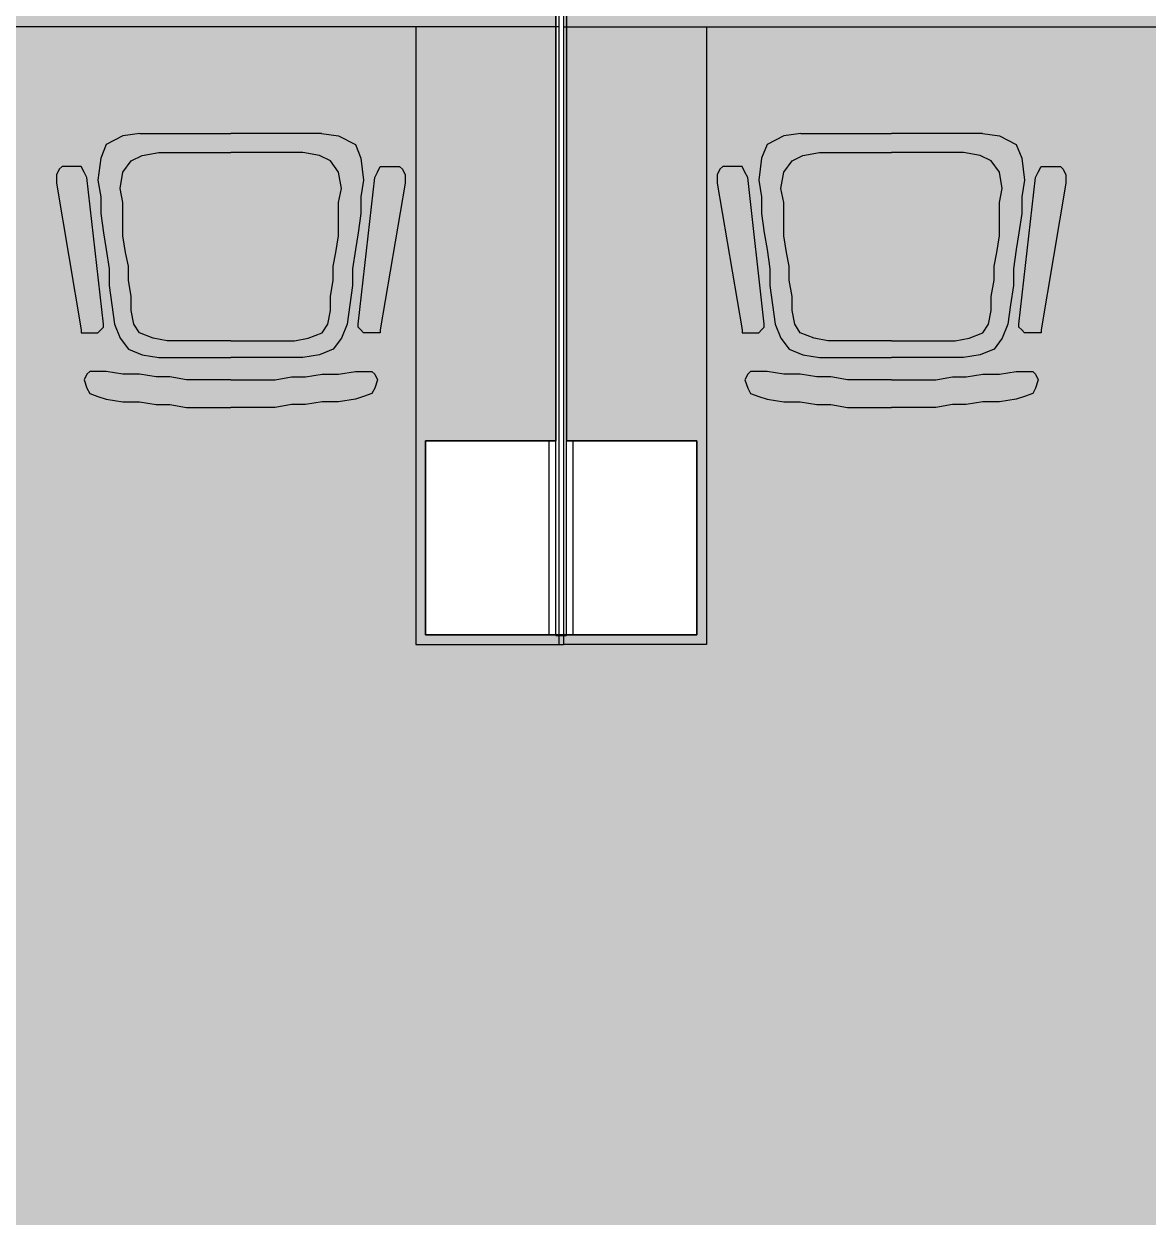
# Model space of a CAD drawing. Header units: millimetres. Extents: x -48614 to 110435, y -11020 to 74943.
# Drawn here: x 7652 to 9975, y 4054 to 6518 of the extents above; entities that cross this region are included whole.
import ezdxf

# ---------------------------------------------------------------- set-up
doc = ezdxf.new("R2010")
doc.units = ezdxf.units.MM
for name, color, linetype in [('FURNITURE', 40, 'Continuous'), ('GROS$', 1, 'Continuous'), ('HL-TMP', 7, 'Continuous'), ('RM$', 5, 'Continuous'), ('SHOPFITTING', 4, 'Continuous'), ('WA_EXT', 7, 'Continuous'), ('WN', 4, 'Continuous')]:
    doc.layers.add(name, color=color, linetype=linetype)

msp = doc.modelspace()

# ---------------------------------------------------------------- hatches: boundary and pattern name
at = {"layer": 'HL-TMP', "true_color": 0xffff00}
h = msp.add_hatch(color=2, dxfattribs=at)
h.paths.add_polyline_path([(45472.1, 30580.8), (45172.3, 30580.8), (45172.3, 30735.8), (40782.3, 30735.8), (40782.3, 29415.8), (40782.3, 27835.8), (45172.3, 27835.8), (45172.3, 27980.8), (45472.1, 27980.8)], flags=0)
h.paths.add_polyline_path([(45372.3, 53225.8), (40782.3, 53225.8), (40782.3, 50415.8), (40782.3, 50335.8), (45372.3, 50335.8), (45372.3, 51580.8), (45172.3, 51580.8), (45172.3, 51980.8), (45372.3, 51980.8)], flags=0)
h.paths.add_polyline_path([(45372.3, 57580.8), (45172.3, 57580.8), (45172.3, 57725.8), (40782.3, 57725.8), (40782.3, 56415.8), (40782.3, 53335.8), (45372.3, 53335.8), (45372.3, 54580.8), (45172.3, 54580.8), (45172.3, 54980.8), (45372.3, 54980.8)], flags=0)
h.paths.add_polyline_path([(22872.2, -5409.2), (22772.3, -5409.2), (22772.3, -5019.2), (22872.3, -5019.2), (22872.3, -4793.2), (19412.3, -4793.2), (18362.3, -4793.2), (18362.3, -5563.2), (18362.3, -9499.2), (22762.3, -9499.2), (22762.3, -8419.2), (22772.3, -8419.2), (22772.3, -8019.2), (22872.2, -8019.2)], flags=0)
h.paths.add_polyline_path([(38062.3, 9870.8), (33772.3, 9870.8), (33772.3, 8080.8), (33472.3, 8080.8), (33472.3, 6980.8), (33772.3, 6980.8), (33772.3, 6580.8), (33473.1, 6580.8), (33473.1, 5336), (36874.7, 5336), (36874.7, 5226), (33472.5, 5226), (33472.5, 3980.8), (33772.3, 3980.8), (33772.3, 3580.8), (33472.5, 3580.8), (33472.5, 980.8), (33772.3, 980.8), (33772.3, 835.8), (38062.3, 835.8), (38062.3, 6187.8)], flags=0)
h.paths.add_polyline_path([(37907.3, -274.2), (37907.3, 725.8), (33772.3, 725.8), (33772.3, 580.8), (33472.3, 580.8), (33472.5, -2019.2), (33772.3, -2019.2), (33772.3, -2419.2), (33472.3, -2419.2), (33472.5, -3729.6), (33512, -3769.1), (34762.3, -3769), (34762.3, -3369.2), (37907.3, -3369.2)], flags=0)
h.paths.add_polyline_path([(40917.3, 725.8), (38997.3, 725.8), (38017.3, 725.8), (38017.3, -274.2), (38017.3, -3369.2), (38162.3, -3369.2), (38162.3, -3769), (38376.4, -3769), (38843, -4235.5), (38989.4, -4296.3), (39945.2, -4296.3), (40091.6, -4235.5), (40558.1, -3769), (40772.3, -3769), (40772.3, -3369.2), (40917.3, -3369.2), (40917.3, -1124.2)], flags=0)
h.paths.add_polyline_path([(45372.3, 580.8), (45172.3, 580.8), (45172.3, 725.8), (41027.3, 725.8), (41027.3, -1124.2), (41027.3, -3369.2), (44172.3, -3369.2), (44172.3, -3769), (45432.5, -3769.1), (45472.1, -3729.6), (45472.1, -2419.2), (45172.3, -2419.2), (45172.3, -2019.2), (45372.3, -2019.2)], flags=0)
h.paths.add_polyline_path([(45372.3, 21580.8), (45172.3, 21580.8), (45172.3, 21980.8), (45372.3, 21980.8), (45372.3, 23335.8), (45272.3, 23335.8), (45272.3, 23225.8), (43072.3, 23225.8), (43072.3, 23335.8), (45372.3, 23335.8), (45372.3, 24580.8), (45172.3, 24580.8), (45172.3, 24980.8), (45372.3, 24980.8), (45372.3, 27580.8), (45172.3, 27580.8), (45172.3, 27745.8), (40782.3, 27745.8), (40782.3, 11415.8), (40782.3, 835.9), (45172.3, 835.9), (45172.3, 980.8), (45372.3, 980.8), (45372.3, 3580.8), (45172.3, 3580.8), (45172.3, 3980.8), (45372.3, 3980.8), (45372.3, 5226), (43172.3, 5226), (43172.3, 5336), (45372.3, 5336), (45372.3, 6580.8), (45172.3, 6580.8), (45172.3, 6980.8), (45372.3, 6980.8), (45372.3, 9580.8), (45172.3, 9580.8), (45172.3, 9725.8), (43172.3, 9725.8), (43172.3, 9835.8), (45172.3, 9835.8), (45172.3, 9980.8), (45372.3, 9980.8), (45372.3, 12580.8), (45172.3, 12580.8), (45172.3, 12980.8), (45372.3, 12980.8), (45372.3, 14336), (45272.3, 14335.8), (45272.3, 14225.8), (43072.3, 14225.8), (43072.3, 14336), (45372.3, 14336), (45372.3, 15580.8), (45172.3, 15580.8), (45172.3, 15980.8), (45372.3, 15980.8), (45372.3, 18580.8), (45172.3, 18580.8), (45172.3, 18725.8), (43172.3, 18725.8), (43172.3, 18835.8), (45172.3, 18835.8), (45172.3, 18980.8), (45372.3, 18980.8)], flags=0)
h.paths.add_polyline_path([(38062.3, 15615.8), (38062.3, 15725.8), (33772.3, 15725.8), (33772.3, 12690.8), (38062.3, 12690.8)], flags=0)
h.paths.add_polyline_path([(38062.3, 18615.8), (38062.3, 18725.8), (33772.3, 18725.8), (33772.3, 18580.8), (33447.3, 18580.8), (33447.3, 15980.8), (33772.3, 15980.8), (33772.3, 15835.8), (38062.3, 15835.8)], flags=0)
h.paths.add_polyline_path([(38062.3, 21615.8), (38062.3, 21725.8), (33772.3, 21725.8), (33772.3, 21580.8), (33447.3, 21580.8), (33447.3, 18980.8), (33772.3, 18980.8), (33772.3, 18835.8), (38062.3, 18835.8)], flags=0)
h.paths.add_polyline_path([(6407.3, -5224.2), (5507.3, -5224.2), (3582.3, -5224.2), (3582.3, -9509.4), (6407.3, -9509.4)], flags=0)
h.paths.add_polyline_path([(-7082.7, 44170.8), (-4082.7, 44170.8), (-4082.7, 41190.8), (-5327.7, 41190.8), (-5327.7, 41680.8), (-7082.7, 41680.8)], flags=0)
h.paths.add_polyline_path([(4472.3, 52640.8), (4472.3, 52870.8), (2027.3, 52870.8), (2027.3, 47580.8), (2027.3, 41680.8), (2027.3, 41190.8), (3272.3, 41190.8), (3272.3, 41680.8), (3562.3, 41680.8), (3562.3, 44610.8), (4472.3, 44610.8), (4472.3, 47225.8), (3772.3, 47225.8), (3772.3, 46980.8), (3172.3, 46980.8), (3172.3, 47580.8), (3772.3, 47580.8), (3772.3, 47335.8), (4472.3, 47335.8)], flags=0)
h.paths.add_polyline_path([(6902.3, 44500.8), (3672.3, 44500.8), (3672.3, 41190.8), (6902.3, 41190.8), (6902.3, 42150.8)], flags=0)
h.paths.add_polyline_path([(38062.3, 62225.8), (33572.3, 62225.8), (33572.3, 60980.8), (33772.3, 60980.8), (33772.3, 60580.8), (33572.3, 60580.8), (33572.3, 59335.8), (33772.3, 59335.8), (36462.3, 59335.8), (38062.3, 59335.8), (38062.3, 60615.8)], flags=0)
h.paths.add_polyline_path([(38062.3, 63615.8), (38062.3, 64930.8), (34772.3, 64930.8), (34772.3, 65330.8), (33512, 65330.8), (33472.5, 65291.2), (33472.3, 63980.8), (33772.3, 63980.8), (33772.3, 63580.8), (33572.3, 63580.8), (33572.3, 62335.8), (38062.3, 62335.8)], flags=0)
h.paths.add_polyline_path([(-42887.7, 27665.8), (-47227.7, 27665.8), (-47227.7, 27580.8), (-47427.7, 27580.8), (-47427.7, 24980.8), (-47227.7, 24980.8), (-47227.7, 24890.8), (-42887.7, 24890.8), (-42887.7, 25881.2)], flags=0)
h.paths.add_polyline_path([(-42887.7, 23395.8), (-42887.7, 24800.8), (-47227.7, 24800.8), (-47227.7, 24580.8), (-47427.7, 24580.8), (-47427.7, 21980.8), (-47227.7, 21980.8), (-47227.7, 21888.9), (-42887.7, 21888.9)], flags=0)
h.paths.add_polyline_path([(-42887.7, 21710.4), (-42887.7, 21798.9), (-47227.7, 21798.9), (-47227.7, 21580.8), (-47427.7, 21580.8), (-47427.7, 18980.8), (-47227.7, 18980.8), (-47227.7, 18888.9), (-42887.7, 18888.9)], flags=0)
h.paths.add_polyline_path([(-42377.7, 16230.8), (-42377.7, 18798.9), (-47227.7, 18798.9), (-47227.7, 18580.8), (-47427.7, 18580.8), (-47427.7, 15980.8), (-47227.7, 15980.8), (-47227.7, 15580.8), (-47427.7, 15580.8), (-47427.7, 12980.8), (-47227.7, 12980.8), (-47227.7, 12825.8), (-42377.7, 12826.2)], flags=0)
h.paths.add_polyline_path([(-44127.7, 630.8), (-44127.7, 725.8), (-47227.7, 725.8), (-47227.7, 580.8), (-47427.7, 580.8), (-47427.7, -2019.2), (-47227.7, -2019.2), (-47227.7, -2419.2), (-47527.5, -2419.2), (-47527.5, -3729.6), (-47488, -3769.1), (-46227.7, -3769), (-46227.7, -3369.2), (-44127.7, -3369.2)], flags=0)
h.paths.add_polyline_path([(45372.3, 42580.8), (45172.3, 42580.8), (45172.3, 42980.8), (45372.3, 42980.8), (45372.3, 44225.8), (40782.3, 44225.8), (40782.3, 41415.8), (40782.3, 39835.8), (45172.3, 39835.8), (45172.3, 39980.8), (45372.3, 39980.8)], flags=0)
h.paths.add_polyline_path([(-42887.7, 54725.8), (-42937.7, 54725.8), (-42937.7, 56305.8), (-47427.7, 56305.8), (-47427.7, 54980.8), (-47227.7, 54980.8), (-47227.7, 54580.8), (-47427.7, 54580.8), (-47427.7, 51980.8), (-47227.7, 51980.8), (-47227.7, 51845.2), (-42887.7, 51845.2), (-42887.7, 53415.8)], flags=0)
h.paths.add_polyline_path([(-35827.7, 63980.8), (-35527.9, 63980.8), (-35527.9, 65291.2), (-35567.5, 65330.8), (-36827.7, 65330.6), (-36827.7, 64930.8), (-40117.7, 64930.8), (-40117.7, 63265.8), (-40117.7, 60835.8), (-35827.7, 60835.8), (-35827.7, 60980.8), (-35627.7, 60980.8), (-35627.7, 63580.8), (-35827.7, 63580.8)], flags=0)
h.paths.add_polyline_path([(-35627.7, 60580.8), (-35827.7, 60580.8), (-35827.7, 60725.8), (-40117.7, 60725.8), (-40117.7, 59415.8), (-40117.7, 57835.8), (-39217.7, 57835.8), (-35827.7, 57835.8), (-35827.7, 57980.8), (-35627.7, 57980.8)], flags=0)
h.paths.add_polyline_path([(-35627.7, 57580.8), (-35827.7, 57580.8), (-35827.7, 57725.8), (-39217.7, 57725.8), (-40117.7, 57725.8), (-40117.7, 54835.8), (-35827.7, 54835.8), (-35827.7, 54980.8), (-35627.7, 54980.8)], flags=0)
h.paths.add_polyline_path([(-35627.7, 54580.8), (-35827.7, 54580.8), (-35827.7, 54725.8), (-40167.7, 54725.8), (-40167.7, 53415.8), (-40167.7, 51835.8), (-35827.7, 51835.8), (-35827.7, 51980.8), (-35627.7, 51980.8)], flags=0)
h.paths.add_polyline_path([(-35627.7, 51580.8), (-35827.7, 51580.8), (-35827.7, 51725.8), (-40167.7, 51725.8), (-40167.7, 50415.8), (-40167.7, 48835.8), (-35827.7, 48835.8), (-35827.7, 48980.8), (-35627.7, 48980.8)], flags=0)
h.paths.add_polyline_path([(-37831.3, 48725.8), (-35827.7, 48725.8), (-35827.7, 48580.8), (-35668.8, 48580.8), (-35627.7, 48580.8), (-35627.7, 45980.8), (-35827.7, 45980.8), (-35827.7, 45835.8), (-38863.2, 45835.8), (-38863.2, 47017.7), (-37831.3, 47017.7)], flags=0)
h.paths.add_polyline_path([(-35527.9, 3580.8), (-35827.7, 3580.8), (-35827.7, 3725.8), (-40167.7, 3725.8), (-40167.7, 2430.8), (-40167.7, 835.8), (-35827.7, 835.8), (-35827.7, 980.8), (-35527.9, 980.8)], flags=0)
h.paths.add_polyline_path([(-35527.7, 580.8), (-35827.7, 580.8), (-35827.7, 725.8), (-40167.7, 725.8), (-40167.7, -569.2), (-40167.7, -664.2), (-40107.7, -664.2), (-40107.7, -3369.2), (-36817.7, -3369.2), (-36817.7, -3769.1), (-35567.5, -3769.1), (-35527.9, -3729.6), (-35527.9, -2419.2), (-35827.7, -2419.2), (-35827.7, -2019.2), (-35527.9, -2019.2)], flags=0)
h.paths.add_polyline_path([(-40217.7, -774.2), (-41947.7, -774.2), (-44017.7, -774.2), (-44017.7, -3369.2), (-42827.7, -3369.2), (-42827.7, -3769), (-42613.6, -3769), (-42147, -4235.5), (-42000.6, -4296.3), (-41044.9, -4296.3), (-40898.4, -4235.5), (-40431.9, -3769), (-40217.7, -3769)], flags=0)
h.paths.add_polyline_path([(-21489.7, 9870.8), (-23327.7, 9870.8), (-23327.7, 9500.8), (-23727.7, 9500.8), (-23727.7, 9870.8), (-25117.7, 9870.8), (-25117.7, 8480.8), (-24827.7, 8480.8), (-24827.7, 8080.8), (-24817.7, 8080.8), (-24817.7, 6825.8), (-21489.7, 6825.8)], flags=0)
h.paths.add_polyline_path([(-21489.7, 6735.8), (-24817.7, 6735.8), (-24817.7, 3835.8), (-21489.7, 3835.8)], flags=0)
h.paths.add_polyline_path([(-20592.7, 3725.8), (-24817.7, 3725.8), (-24817.7, 2480.8), (-24827.7, 2480.8), (-24827.7, 690.8), (-20592.7, 690.8), (-20592.7, 1567.8)], flags=0)
h.paths.add_polyline_path([(-20572.7, 580.8), (-24817.7, 580.8), (-24817.7, -519.2), (-24827.7, -519.2), (-24827.7, -2174.2), (-21427.7, -2174.2), (-20572.7, -2174.2)], flags=0)
h.paths.add_polyline_path([(-20572.7, -5264.2), (-21427.7, -5264.2), (-24817.7, -5264.2), (-24817.7, -9509.1), (-20727.7, -9509.1), (-20572.7, -9509.1)], flags=0)
h.paths.add_polyline_path([(-11627.7, 8435.8), (-13277.7, 8435.8), (-14327.7, 8435.8), (-14327.7, 3195.8), (-13390.2, 3195.8), (-11627.7, 3195.8)], flags=0)
h.paths.add_polyline_path([(-8977.7, 7537.9), (-8607.7, 7537.9), (-8607.7, 8435.8), (-8742.2, 8435.8), (-8742.2, 8439.8), (-9577.7, 8439.8), (-11427.7, 8439.8), (-11427.7, 3195.8), (-8977.7, 3195.8)], flags=0)
h.paths.add_polyline_path([(-2582.7, -6569.2), (-4622.7, -6569.2), (-4622.7, -6629.2), (-5472.7, -6629.2), (-5472.7, -9509.2), (-2582.7, -9509.2)], flags=0)
h.paths.add_polyline_path([(12362.3, 2975.8), (11137.3, 2975.8), (9587.3, 2975.8), (9587.3, 2265.8), (9327.3, 2265.8), (9327.3, 2975.8), (6582.3, 2975.8), (6582.3, -2219.2), (12362.3, -2219.2)], flags=0)
h.paths.add_polyline_path([(10882.3, 5656.6), (11151.3, 5656.6), (11151.3, 7029.3), (11109.8, 7029.3), (11109.8, 7076.8), (8814.8, 7076.8), (8814.8, 7029.3), (8773.3, 7029.3), (8773.3, 5656.6), (9042.3, 5656.6), (9042.3, 5256.6), (8482.3, 5256.6), (8482.3, 5656.7), (8751.3, 5656.7), (8751.3, 7029.3), (8709.8, 7029.3), (8709.8, 7076.8), (6412.3, 7076.8), (6412.3, 5656.6), (6642.3, 5656.6), (6642.3, 5256.6), (6582.3, 5256.6), (6582.3, 3195.8), (11137.3, 3195.8), (12582.3, 3195.8), (16012.3, 3195.8), (16012.3, 4080.8), (17162.3, 4080.8), (17162.3, 5080.8), (17162.3, 5275.8), (17862.3, 5275.8), (17862.3, 7076.8), (16014.8, 7076.8), (16014.8, 7029.3), (15973.3, 7029.3), (15973.3, 5656.6), (16242.3, 5656.6), (16242.3, 5256.6), (15682.3, 5256.6), (15682.3, 5656.6), (15951.3, 5656.6), (15951.3, 7029.3), (15909.8, 7029.3), (15909.8, 7076.8), (13614.8, 7076.8), (13614.8, 7029.3), (13573.3, 7029.3), (13573.3, 5656.6), (13842.3, 5656.6), (13842.3, 5256.6), (13282.3, 5256.6), (13282.3, 5656.6), (13551.3, 5656.6), (13551.3, 7029.3), (13509.8, 7029.3), (13509.8, 7076.8), (11214.8, 7076.8), (11214.8, 7029.3), (11173.3, 7029.3), (11173.3, 5656.6), (11442.3, 5656.6), (11442.3, 5256.6), (10882.3, 5256.6)], flags=0)
h.paths.add_polyline_path([(-42887.7, 47415.8), (-42887.7, 51735.2), (-47227.7, 51735.2), (-47227.7, 51580.8), (-47427.7, 51580.8), (-47427.7, 48980.8), (-47227.7, 48980.8), (-47227.7, 48580.8), (-47427.7, 48580.8), (-47427.7, 45980.8), (-47227.7, 45980.8), (-47227.7, 45580.8), (-47427.7, 45580.8), (-47427.7, 44335.8), (-42887.7, 44335.8)], flags=0)
h.paths.add_polyline_path([(-42887.7, 44225.8), (-47427.7, 44225.8), (-47427.7, 42980.8), (-47227.7, 42980.8), (-47227.7, 42580.8), (-47427.7, 42580.8), (-47427.7, 41335.8), (-42887.7, 41335.8), (-42887.7, 41450.8)], flags=0)
h.paths.add_polyline_path([(17147.3, 54780.8), (16124.9, 54780.8), (12672.3, 54780.8), (12672.3, 53580.8), (12772.3, 53580.8), (12772.3, 52980.8), (12672.3, 52980.8), (12672.3, 47580.8), (12772.3, 47580.8), (12772.3, 46980.8), (12672.3, 46980.8), (12672.3, 44480.5), (17147.3, 44480.5), (17147.3, 48140.8), (15112.3, 48140.8), (15112.3, 48230.8), (16547.3, 48230.8), (16547.3, 51730.8), (15112.3, 51730.8), (15112.3, 51820.8), (17147.3, 51820.8)], flags=0)
h.paths.add_polyline_path([(17147.3, 43683), (17147.3, 44390.5), (12672.3, 44390.5), (12672.3, 41170.8), (17147.3, 41170.8)], flags=0)
h.paths.add_polyline_path([(22772.3, 47240.8), (18622.3, 47240.8), (18622.3, 41680), (18622.3, 41260.8), (22772.3, 41260.8)], flags=0)
h.paths.add_polyline_path([(22772.3, 50080.8), (18527.3, 50080.8), (18527.3, 47455.8), (22772.3, 47455.8)], flags=0)
h.paths.add_polyline_path([(22772.3, 54665.8), (18527.3, 54665.8), (18527.3, 53689.3), (18527.3, 50170.8), (22772.3, 50170.8)], flags=0)
h.paths.add_polyline_path([(18437.3, 57580.8), (12672.3, 57580.8), (12672.3, 54895.8), (16124.9, 54895.8), (17147.3, 54895.8), (17147.3, 55885.8), (18322.3, 55885.8), (18437.3, 55885.8)], flags=0)
h.paths.add_polyline_path([(38062.3, 54615.8), (38062.3, 54725.8), (33772.3, 54725.8), (33772.3, 54580.8), (33572.3, 54580.8), (33572.3, 51980.8), (33772.3, 51980.8), (33772.3, 51580.8), (33572.3, 51580.8), (33572.3, 48980.8), (33772.3, 48980.8), (33772.3, 48580.8), (33572.3, 48580.8), (33572.3, 45980.8), (33772.3, 45980.8), (33772.3, 45835.8), (38062.3, 45835.8)], flags=0)

# ---------------------------------------------------------------- linework, layer by layer
at = {"layer": 'FURNITURE'}
for p, q in [((7856.9, 6286.3), (7822.5, 6268.9)), ((7892.2, 6291.3), (7856.9, 6286.3)), ((7892.2, 6291.3), (8079.8, 6291.3)), ((8267.3, 6291.3), (8079.8, 6291.3)), ((8267.3, 6291.3), (8302.6, 6286.3)), ((8302.6, 6286.3), (8337.1, 6268.9)), ((9222, 6286.3), (9187.5, 6268.9)), ((9257.3, 6291.3), (9222, 6286.3)), ((9257.3, 6291.3), (9444.8, 6291.3)), ((9632.4, 6291.3), (9444.8, 6291.3)), ((9632.4, 6291.3), (9667.7, 6286.3)), ((9667.7, 6286.3), (9702.1, 6268.9)), ((7822.5, 6268.9), (7811, 6240.4)), ((8337.1, 6268.9), (8348.5, 6240.4)), ((9187.5, 6268.9), (9176.1, 6240.4)), ((9702.1, 6268.9), (9713.6, 6240.4)), ((7811, 6240.4), (7805.4, 6194.7)), ((7856.9, 6211.8), (7874, 6234.7)), ((7874, 6234.7), (7896.7, 6246.2)), ((7896.7, 6246.2), (7931.2, 6251.8)), ((7931.2, 6251.8), (8079.8, 6251.8)), ((8228.4, 6251.8), (8079.8, 6251.8)), ((8262.8, 6246.2), (8228.4, 6251.8)), ((8285.5, 6234.7), (8262.8, 6246.2)), ((8302.6, 6211.8), (8285.5, 6234.7)), ((8348.5, 6240.4), (8354.2, 6194.7)), ((9176.1, 6240.4), (9170.4, 6194.7)), ((9222, 6211.8), (9239.1, 6234.7)), ((9239.1, 6234.7), (9261.8, 6246.2)), ((9261.8, 6246.2), (9296.2, 6251.8)), ((9296.2, 6251.8), (9444.8, 6251.8)), ((9593.4, 6251.8), (9444.8, 6251.8)), ((9627.9, 6246.2), (9593.4, 6251.8)), ((9650.6, 6234.7), (9627.9, 6246.2)), ((9667.7, 6211.8), (9650.6, 6234.7)), ((9713.6, 6240.4), (9719.2, 6194.7)), ((7725.3, 6217.6), (7719.7, 6206.2)), ((7731.1, 6223.3), (7725.3, 6217.6)), ((7748.2, 6223.3), (7731.1, 6223.3)), ((7759.7, 6223.3), (7748.2, 6223.3)), ((7771, 6223.3), (7759.7, 6223.3)), ((7776.8, 6211.8), (7771, 6223.3)), ((7782.4, 6200.3), (7776.8, 6211.8)), ((7851.1, 6177.6), (7856.9, 6211.8)), ((8308.5, 6177.6), (8302.6, 6211.8)), ((8377.1, 6200.3), (8382.7, 6211.8)), ((8382.7, 6211.8), (8388.6, 6223.3)), ((8388.6, 6223.3), (8399.8, 6223.3)), ((8399.8, 6223.3), (8411.3, 6223.3)), ((8411.3, 6223.3), (8428.4, 6223.3)), ((8428.4, 6223.3), (8434.3, 6217.6)), ((8434.3, 6217.6), (8439.9, 6206.2)), ((9090.3, 6217.6), (9084.7, 6206.2)), ((9096.2, 6223.3), (9090.3, 6217.6)), ((9113.3, 6223.3), (9096.2, 6223.3)), ((9124.8, 6223.3), (9113.3, 6223.3)), ((9136, 6223.3), (9124.8, 6223.3)), ((9141.9, 6211.8), (9136, 6223.3)), ((9147.5, 6200.3), (9141.9, 6211.8)), ((9216.1, 6177.6), (9222, 6211.8)), ((9673.5, 6177.6), (9667.7, 6211.8)), ((9742.2, 6200.3), (9747.8, 6211.8)), ((9747.8, 6211.8), (9753.6, 6223.3)), ((9753.6, 6223.3), (9764.9, 6223.3)), ((9764.9, 6223.3), (9776.4, 6223.3)), ((9776.4, 6223.3), (9793.5, 6223.3)), ((9793.5, 6223.3), (9799.3, 6217.6)), ((9799.3, 6217.6), (9804.9, 6206.2)), ((7719.7, 6206.2), (7719.7, 6189.1)), ((7719.7, 6189.1), (7771, 5886)), ((7816.9, 5897.5), (7782.4, 6200.3)), ((7805.4, 6194.7), (7811, 6160.5)), ((8342.7, 5897.5), (8377.1, 6200.3)), ((8354.2, 6194.7), (8348.5, 6160.5)), ((8439.9, 6189.1), (8388.6, 5886)), ((8439.9, 6206.2), (8439.9, 6189.1)), ((9084.7, 6206.2), (9084.7, 6189.1)), ((9084.7, 6189.1), (9136, 5886)), ((9181.9, 5897.5), (9147.5, 6200.3)), ((9170.4, 6194.7), (9176.1, 6160.5)), ((9707.7, 5897.5), (9742.2, 6200.3)), ((9719.2, 6194.7), (9713.6, 6160.5)), ((9804.9, 6189.1), (9753.6, 5886)), ((9804.9, 6206.2), (9804.9, 6189.1)), ((7811, 6160.5), (7811, 6126.1)), ((7856.9, 6149), (7851.1, 6177.6)), ((8302.6, 6149), (8308.5, 6177.6)), ((8348.5, 6160.5), (8348.5, 6126.1)), ((9176.1, 6160.5), (9176.1, 6126.1)), ((9222, 6149), (9216.1, 6177.6)), ((9667.7, 6149), (9673.5, 6177.6)), ((9713.6, 6160.5), (9713.6, 6126.1)), ((7856.9, 6114.6), (7856.9, 6149)), ((8302.6, 6114.6), (8302.6, 6149)), ((9222, 6114.6), (9222, 6149)), ((9667.7, 6114.6), (9667.7, 6149)), ((7811, 6126.1), (7816.9, 6086)), ((7856.9, 6080.4), (7856.9, 6114.6)), ((8302.6, 6080.4), (8302.6, 6114.6)), ((8348.5, 6126.1), (8342.7, 6086)), ((9176.1, 6126.1), (9181.9, 6086)), ((9222, 6080.4), (9222, 6114.6)), ((9667.7, 6080.4), (9667.7, 6114.6)), ((9713.6, 6126.1), (9707.7, 6086)), ((7816.9, 6086), (7822.5, 6051.8)), ((8342.7, 6086), (8337.1, 6051.8)), ((9181.9, 6086), (9187.5, 6051.8)), ((9707.7, 6086), (9702.1, 6051.8)), ((7862.5, 6046), (7856.9, 6080.4)), ((8297, 6046), (8302.6, 6080.4)), ((9227.6, 6046), (9222, 6080.4)), ((9662.1, 6046), (9667.7, 6080.4)), ((7822.5, 6051.8), (7828.3, 6011.8)), ((7868.2, 6017.4), (7862.5, 6046)), ((8291.4, 6017.4), (8297, 6046)), ((8337.1, 6051.8), (8331.2, 6011.8)), ((9187.5, 6051.8), (9193.4, 6011.8)), ((9233.2, 6017.4), (9227.6, 6046)), ((9656.4, 6017.4), (9662.1, 6046)), ((9702.1, 6051.8), (9696.3, 6011.8)), ((7828.3, 6011.8), (7828.3, 5977.3)), ((7868.2, 5988.8), (7868.2, 6017.4)), ((8291.4, 5988.8), (8291.4, 6017.4)), ((8331.2, 6011.8), (8331.2, 5977.3)), ((9193.4, 6011.8), (9193.4, 5977.3)), ((9233.2, 5988.8), (9233.2, 6017.4)), ((9656.4, 5988.8), (9656.4, 6017.4)), ((9696.3, 6011.8), (9696.3, 5977.3)), ((7874, 5954.6), (7868.2, 5988.8)), ((8285.5, 5954.6), (8291.4, 5988.8)), ((9239.1, 5954.6), (9233.2, 5988.8)), ((9650.6, 5954.6), (9656.4, 5988.8)), ((7828.3, 5977.3), (7834, 5937.5)), ((8331.2, 5977.3), (8325.6, 5937.5)), ((9193.4, 5977.3), (9199, 5937.5)), ((9696.3, 5977.3), (9690.6, 5937.5)), ((7834, 5937.5), (7839.6, 5897.5)), ((7874, 5926), (7874, 5954.6)), ((8285.5, 5926), (8285.5, 5954.6)), ((8325.6, 5937.5), (8320, 5897.5)), ((9199, 5937.5), (9204.6, 5897.5)), ((9239.1, 5926), (9239.1, 5954.6)), ((9650.6, 5926), (9650.6, 5954.6)), ((9690.6, 5937.5), (9685, 5897.5)), ((7879.6, 5897.5), (7874, 5926)), ((8279.9, 5897.5), (8285.5, 5926)), ((9244.7, 5897.5), (9239.1, 5926)), ((9645, 5897.5), (9650.6, 5926)), ((7811, 5886), (7816.9, 5891.6)), ((7816.9, 5891.6), (7816.9, 5897.5)), ((7839.6, 5897.5), (7851.1, 5868.9)), ((7891.1, 5880.1), (7879.6, 5897.5)), ((8268.4, 5880.1), (8279.9, 5897.5)), ((8320, 5897.5), (8308.5, 5868.9)), ((8342.7, 5891.6), (8342.7, 5897.5)), ((8348.5, 5886), (8342.7, 5891.6)), ((9176.1, 5886), (9181.9, 5891.6)), ((9181.9, 5891.6), (9181.9, 5897.5)), ((9204.6, 5897.5), (9216.1, 5868.9)), ((9256.2, 5880.1), (9244.7, 5897.5)), ((9633.5, 5880.1), (9645, 5897.5)), ((9685, 5897.5), (9673.5, 5868.9)), ((9707.7, 5891.6), (9707.7, 5897.5)), ((9713.6, 5886), (9707.7, 5891.6)), ((7771, 5886), (7771, 5880.1)), ((7771, 5880.1), (7776.8, 5880.1)), ((7776.8, 5880.1), (7788.3, 5880.1)), ((7788.3, 5880.1), (7799.8, 5880.1)), ((7799.8, 5880.1), (7805.4, 5880.1)), ((7805.4, 5880.1), (7811, 5886)), ((7851.1, 5868.9), (7868.2, 5845.9)), ((7919.7, 5868.9), (7891.1, 5880.1)), ((7948.3, 5863), (7919.7, 5868.9)), ((8211.3, 5863), (8239.9, 5868.9)), ((8239.9, 5868.9), (8268.4, 5880.1)), ((8308.5, 5868.9), (8291.4, 5845.9)), ((8354.2, 5880.1), (8348.5, 5886)), ((8359.8, 5880.1), (8354.2, 5880.1)), ((8371.3, 5880.1), (8359.8, 5880.1)), ((8382.7, 5880.1), (8371.3, 5880.1)), ((8388.6, 5880.1), (8382.7, 5880.1)), ((8388.6, 5886), (8388.6, 5880.1)), ((9136, 5886), (9136, 5880.1)), ((9136, 5880.1), (9141.9, 5880.1)), ((9141.9, 5880.1), (9153.3, 5880.1)), ((9153.3, 5880.1), (9164.8, 5880.1)), ((9164.8, 5880.1), (9170.4, 5880.1)), ((9170.4, 5880.1), (9176.1, 5886)), ((9216.1, 5868.9), (9233.2, 5845.9)), ((9284.7, 5868.9), (9256.2, 5880.1)), ((9313.3, 5863), (9284.7, 5868.9)), ((9576.3, 5863), (9604.9, 5868.9)), ((9604.9, 5868.9), (9633.5, 5880.1)), ((9673.5, 5868.9), (9656.4, 5845.9)), ((9719.2, 5880.1), (9713.6, 5886)), ((9724.8, 5880.1), (9719.2, 5880.1)), ((9736.3, 5880.1), (9724.8, 5880.1)), ((9747.8, 5880.1), (9736.3, 5880.1)), ((9753.6, 5880.1), (9747.8, 5880.1)), ((9753.6, 5886), (9753.6, 5880.1)), ((7868.2, 5845.9), (7896.7, 5834.5)), ((7982.7, 5863), (7948.3, 5863)), ((8016.9, 5863), (7982.7, 5863)), ((8051.3, 5863), (8016.9, 5863)), ((8079.9, 5863), (8051.3, 5863)), ((8079.7, 5863), (8108.2, 5863)), ((8108.2, 5863), (8142.7, 5863)), ((8142.7, 5863), (8176.9, 5863)), ((8176.9, 5863), (8211.3, 5863)), ((8291.4, 5845.9), (8262.8, 5834.5)), ((9233.2, 5845.9), (9261.8, 5834.5)), ((9347.7, 5863), (9313.3, 5863)), ((9381.9, 5863), (9347.7, 5863)), ((9416.4, 5863), (9381.9, 5863)), ((9444.9, 5863), (9416.4, 5863)), ((9444.7, 5863), (9473.3, 5863)), ((9473.3, 5863), (9507.7, 5863)), ((9507.7, 5863), (9541.9, 5863)), ((9541.9, 5863), (9576.3, 5863)), ((9656.4, 5845.9), (9627.9, 5834.5)), ((7896.7, 5834.5), (7931.2, 5828.8)), ((7931.2, 5828.8), (7965.4, 5828.8)), ((7965.4, 5828.8), (8005.4, 5828.8)), ((8005.4, 5828.8), (8039.8, 5828.8)), ((8039.8, 5828.8), (8079.9, 5828.8)), ((8119.7, 5828.8), (8079.7, 5828.8)), ((8154.1, 5828.8), (8119.7, 5828.8)), ((8194.2, 5828.8), (8154.1, 5828.8)), ((8228.4, 5828.8), (8194.2, 5828.8)), ((8262.8, 5834.5), (8228.4, 5828.8)), ((9261.8, 5834.5), (9296.2, 5828.8)), ((9296.2, 5828.8), (9330.4, 5828.8)), ((9330.4, 5828.8), (9370.5, 5828.8)), ((9370.5, 5828.8), (9404.9, 5828.8)), ((9404.9, 5828.8), (9444.9, 5828.8)), ((9484.8, 5828.8), (9444.7, 5828.8)), ((9519.2, 5828.8), (9484.8, 5828.8)), ((9559.2, 5828.8), (9519.2, 5828.8)), ((9593.4, 5828.8), (9559.2, 5828.8)), ((9627.9, 5834.5), (9593.4, 5828.8)), ((7782.4, 5794.4), (7776.8, 5782.9)), ((7788.3, 5800.3), (7782.4, 5794.4)), ((7805.4, 5800.3), (7788.3, 5800.3)), ((7822.5, 5800.3), (7805.4, 5800.3)), ((7856.9, 5794.4), (7822.5, 5800.3)), ((7891.1, 5794.4), (7856.9, 5794.4)), ((7925.5, 5788.8), (7891.1, 5794.4)), ((8234, 5788.8), (8268.4, 5794.4)), ((8268.4, 5794.4), (8302.6, 5794.4)), ((8302.6, 5794.4), (8337.1, 5800.3)), ((8337.1, 5800.3), (8354.2, 5800.3)), ((8354.2, 5800.3), (8371.3, 5800.3)), ((8371.3, 5800.3), (8377.1, 5794.4)), ((8377.1, 5794.4), (8382.7, 5782.9)), ((9147.5, 5794.4), (9141.9, 5782.9)), ((9153.3, 5800.3), (9147.5, 5794.4)), ((9170.4, 5800.3), (9153.3, 5800.3)), ((9187.5, 5800.3), (9170.4, 5800.3)), ((9222, 5794.4), (9187.5, 5800.3)), ((9256.2, 5794.4), (9222, 5794.4)), ((9290.6, 5788.8), (9256.2, 5794.4)), ((9599.1, 5788.8), (9633.5, 5794.4)), ((9633.5, 5794.4), (9667.7, 5794.4)), ((9667.7, 5794.4), (9702.1, 5800.3)), ((9702.1, 5800.3), (9719.2, 5800.3)), ((9719.2, 5800.3), (9736.3, 5800.3)), ((9736.3, 5800.3), (9742.2, 5794.4)), ((9742.2, 5794.4), (9747.8, 5782.9)), ((7776.8, 5782.9), (7782.4, 5765.8)), ((7782.4, 5765.8), (7788.3, 5754.4)), ((7954.1, 5788.8), (7925.5, 5788.8)), ((7988.3, 5782.9), (7954.1, 5788.8)), ((8016.9, 5782.9), (7988.3, 5782.9)), ((8051.3, 5782.9), (8016.9, 5782.9)), ((8079.9, 5782.9), (8051.3, 5782.9)), ((8079.7, 5782.9), (8108.2, 5782.9)), ((8108.2, 5782.9), (8142.7, 5782.9)), ((8142.7, 5782.9), (8171.2, 5782.9)), ((8171.2, 5782.9), (8205.4, 5788.8)), ((8205.4, 5788.8), (8234, 5788.8)), ((8377.1, 5765.8), (8371.3, 5754.4)), ((8382.7, 5782.9), (8377.1, 5765.8)), ((9141.9, 5782.9), (9147.5, 5765.8)), ((9147.5, 5765.8), (9153.3, 5754.4)), ((9319.2, 5788.8), (9290.6, 5788.8)), ((9353.4, 5782.9), (9319.2, 5788.8)), ((9381.9, 5782.9), (9353.4, 5782.9)), ((9416.4, 5782.9), (9381.9, 5782.9)), ((9444.9, 5782.9), (9416.4, 5782.9)), ((9444.7, 5782.9), (9473.3, 5782.9)), ((9473.3, 5782.9), (9507.7, 5782.9)), ((9507.7, 5782.9), (9536.3, 5782.9)), ((9536.3, 5782.9), (9570.5, 5788.8)), ((9570.5, 5788.8), (9599.1, 5788.8)), ((9742.2, 5765.8), (9736.3, 5754.4)), ((9747.8, 5782.9), (9742.2, 5765.8)), ((7788.3, 5754.4), (7805.4, 5748.7)), ((7805.4, 5748.7), (7822.5, 5743.1)), ((7822.5, 5743.1), (7856.9, 5737.3)), ((8337.1, 5743.1), (8302.6, 5737.3)), ((8354.2, 5748.7), (8337.1, 5743.1)), ((8371.3, 5754.4), (8354.2, 5748.7)), ((9153.3, 5754.4), (9170.4, 5748.7)), ((9170.4, 5748.7), (9187.5, 5743.1)), ((9187.5, 5743.1), (9222, 5737.3)), ((9702.1, 5743.1), (9667.7, 5737.3)), ((9719.2, 5748.7), (9702.1, 5743.1)), ((9736.3, 5754.4), (9719.2, 5748.7)), ((7856.9, 5737.3), (7891.1, 5737.3)), ((7891.1, 5737.3), (7925.5, 5731.6)), ((7925.5, 5731.6), (7954.1, 5731.6)), ((7954.1, 5731.6), (7988.3, 5725.8)), ((7988.3, 5725.8), (8016.9, 5725.8)), ((8016.9, 5725.8), (8051.3, 5725.8)), ((8051.3, 5725.8), (8079.9, 5725.8)), ((8108.2, 5725.8), (8079.7, 5725.8)), ((8142.7, 5725.8), (8108.2, 5725.8)), ((8171.2, 5725.8), (8142.7, 5725.8)), ((8205.4, 5731.6), (8171.2, 5725.8)), ((8234, 5731.6), (8205.4, 5731.6)), ((8268.4, 5737.3), (8234, 5731.6)), ((8302.6, 5737.3), (8268.4, 5737.3)), ((9222, 5737.3), (9256.2, 5737.3)), ((9256.2, 5737.3), (9290.6, 5731.6)), ((9290.6, 5731.6), (9319.2, 5731.6)), ((9319.2, 5731.6), (9353.4, 5725.8)), ((9353.4, 5725.8), (9381.9, 5725.8)), ((9381.9, 5725.8), (9416.4, 5725.8)), ((9416.4, 5725.8), (9444.9, 5725.8)), ((9473.3, 5725.8), (9444.7, 5725.8)), ((9507.7, 5725.8), (9473.3, 5725.8)), ((9536.3, 5725.8), (9507.7, 5725.8)), ((9570.5, 5731.6), (9536.3, 5725.8)), ((9599.1, 5731.6), (9570.5, 5731.6)), ((9633.5, 5737.3), (9599.1, 5731.6)), ((9667.7, 5737.3), (9633.5, 5737.3))]:
    msp.add_line(p, q, dxfattribs=at)
at = {"layer": 'GROS$'}
msp.add_lwpolyline([(17862.3, 7151.8), (6362.3, 7151.8), (6362.3, 7114.3), (6362.3, 7029.3), (6412.3, 7029.3), (6412.3, 7076.8), (8709.8, 7076.8), (8709.8, 7029.3), (8751.3, 7029.3), (8751.3, 5656.6), (8514.5, 5656.6), (8482.3, 5656.6), (8482.3, 5256.6), (9042.3, 5256.6), (9042.3, 5656.6), (8773.3, 5656.6), (8773.3, 7029.3), (8814.8, 7029.3), (8814.8, 7076.8), (11109.8, 7076.8)], dxfattribs=at)
at = {"layer": 'RM$'}
msp.add_lwpolyline([(11109.8, 7076.8), (8814.8, 7076.8), (8814.8, 7029.3), (8773.3, 7029.3), (8773.3, 5656.6), (9042.3, 5656.6), (9042.3, 5256.6), (8482.3, 5256.6), (8482.3, 5656.7), (8751.3, 5656.7), (8751.3, 7029.3), (8709.8, 7029.3), (8709.8, 7076.8), (6412.3, 7076.8), (6412.3, 5656.6), (6642.3, 5656.6), (6642.3, 5256.6), (6582.3, 5256.6), (6582.3, 3195.8)], dxfattribs=at)
at = {"layer": 'SHOPFITTING', "linetype": 'Continuous'}
for p, q in [((8757.3, 6511.8), (6412.3, 6511.8)), ((8462.3, 6511.8), (8462.3, 5236.6)), ((8767.3, 6511.8), (11157.3, 6511.8)), ((9062.3, 6511.8), (9062.3, 5236.6)), ((8462.3, 5236.6), (8757.3, 5236.6)), ((9062.3, 5236.6), (8767.3, 5236.6))]:
    msp.add_line(p, q, dxfattribs=at)
at = {"layer": 'WA_EXT', "linetype": 'Continuous'}
for p, q in [((8751.3, 5254.6), (8751.3, 7029.3)), ((8773.3, 5254.6), (8773.3, 7029.3)), ((8737.3, 5656.6), (8482.3, 5656.6)), ((8482.3, 5656.6), (8482.3, 5256.6)), ((8737.3, 5256.6), (8737.3, 5656.6)), ((8787.3, 5656.6), (9042.3, 5656.6)), ((8787.3, 5256.6), (8787.3, 5656.6)), ((9042.3, 5656.6), (9042.3, 5256.6)), ((8482.3, 5256.6), (8737.3, 5256.6)), ((8751.3, 5254.6), (8773.3, 5254.6)), ((9042.3, 5256.6), (8787.3, 5256.6))]:
    msp.add_line(p, q, dxfattribs=at)
at = {"layer": 'WN', "linetype": 'Continuous'}
for p, q in [((8757.3, 7029.3), (8757.3, 5236.6)), ((8767.3, 7029.3), (8767.3, 5236.6)), ((8757.3, 5236.6), (8767.3, 5236.6))]:
    msp.add_line(p, q, dxfattribs=at)

doc.saveas('drawing.dxf')
